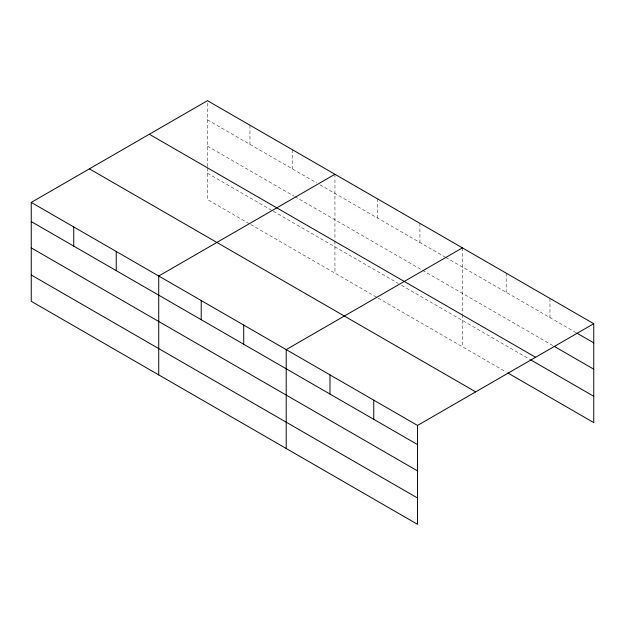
<?xml version="1.0" encoding="UTF-8"?>
<svg xmlns="http://www.w3.org/2000/svg" width="625" height="625" viewBox="0 0 625 625"><rect width="100%" height="100%" fill="white"/><g stroke="black" fill="none" stroke-linecap="round" stroke-linejoin="round"><path stroke-width="0.47" stroke-dasharray="3.12 2.34" d="M207.461 166.477L207.461 100.68M207.461 119.844L316.602 182.859M319.938 184.789L444.914 256.938M445.75 257.422L576.07 332.664M207.461 146.148L294.109 196.18M294.945 196.664L421.586 269.781M422.422 270.258L553.336 345.844M207.461 173.258L272.445 210.773M273.281 211.258L398.258 283.414M401.586 285.336L529.766 359.336M249.117 223.609L207.461 199.562L207.461 167.445M250.781 224.578L376.594 297.211M378.258 298.172L506.187 372.031M549.969 298.43L549.969 317.594M506.187 273.156L506.187 292.32M462.414 247.875L462.414 313.672M462.414 314.641L462.414 346.758M419.922 223.344L419.922 242.508M377.43 198.812L377.43 217.977M334.938 174.281L334.938 240.078M334.938 241.047L334.938 273.156M292.445 149.75L292.445 168.914M249.953 125.211L249.953 144.375"/><path stroke-width="0.94" d="M417.539 470.906L417.539 425.437L31.25 202.414L31.25 301.297L417.539 524.32L417.539 470.906L31.25 247.883M507.875 373.008L593.75 422.586L593.75 323.703L207.461 100.68L31.25 202.414M334.938 174.281L158.727 276.016L158.727 374.891M462.414 247.875L286.203 349.609L286.203 448.492M417.539 425.437L593.75 323.703M576.914 333.148L593.75 342.867M554.18 346.328L593.75 369.18M149.312 134.258L535.602 357.281M530.609 359.82L593.75 396.281M89.398 168.844L475.688 391.867M31.25 221.578L417.539 444.602M31.25 274.984L417.539 498.016M373.766 400.164L373.766 419.328M329.984 374.883L329.984 394.047M243.711 325.078L243.711 344.242M201.219 300.547L201.219 319.711M116.234 251.477L116.234 270.641M73.742 226.945L73.742 246.109"/></g></svg>
